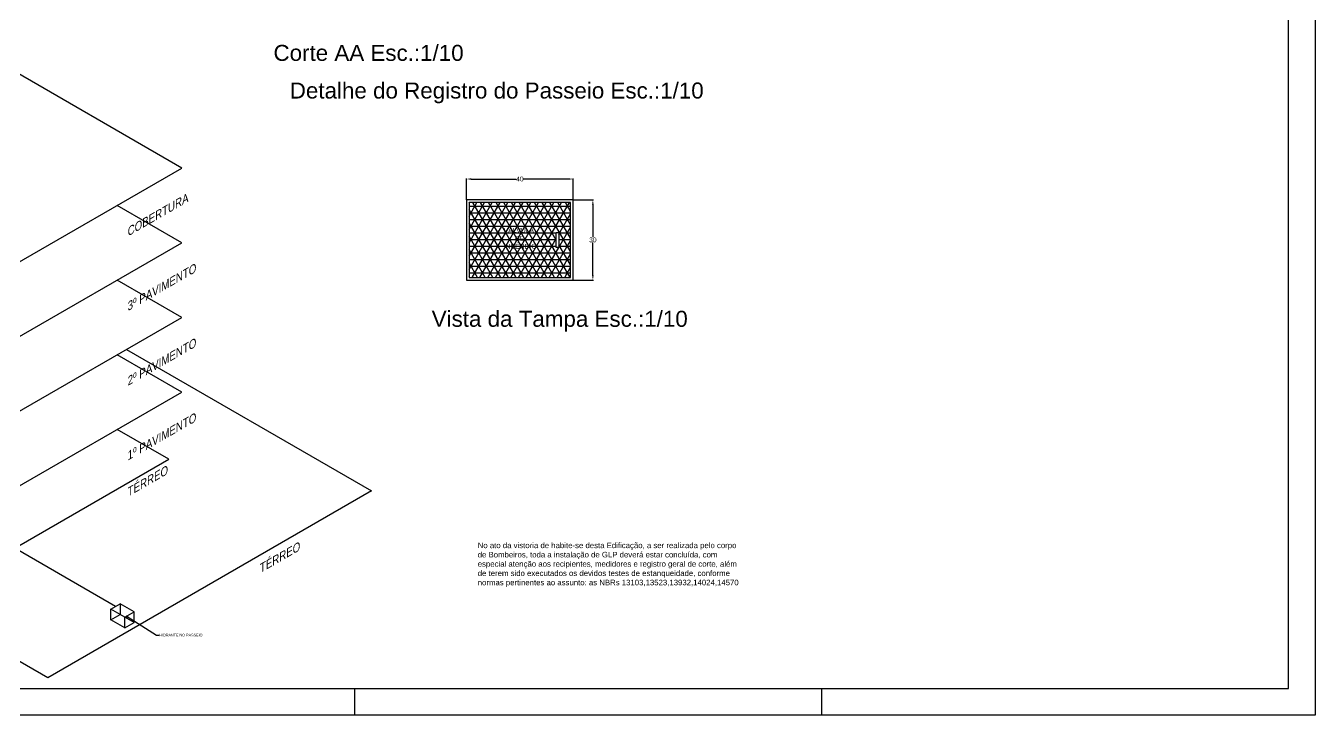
# Model space of a CAD drawing. Extents: x -120 to 1117, y 5 to 675.
# Drawn here: x 633.3 to 1116.5, y 80.9 to 339.3 of the extents above; entities that cross this region are included whole.
import ezdxf

# ---------------------------------------------------------------- set-up
doc = ezdxf.new("R2010")
doc.units = 0
doc.header["$MEASUREMENT"] = 0
doc.layers.get('0').update_dxf_attribs({"linetype": 'CONTINUOUS'})
doc.layers.get('DEFPOINTS').update_dxf_attribs({"linetype": 'CONTINUOUS'})
for name, color, linetype in [('carimbo', 4, 'CONTINUOUS'), ('CONEXAO_AG_FRIA', 2, 'CONTINUOUS'), ('Cotas', 1, 'CONTINUOUS'), ('moveis', 253, 'CONTINUOUS'), ('TEXTOS', 7, 'CONTINUOUS'), ('TXT', 7, 'CONTINUOUS')]:
    doc.layers.add(name, color=color, linetype=linetype)
doc.styles.get("Standard").update_dxf_attribs({"font": 'arial.ttf'})
doc.dimstyles.new('50', dxfattribs={"dimtxt": 2, "dimasz": 1, "dimexe": 0.18, "dimexo": 0.0625, "dimgap": 0.09, "dimtad": 0, "dimdec": 1, "dimlfac": 5, "dimzin": 0, "dimdsep": 46, "dimtxsty": 'Standard', "dimblk": 'DOT', "dimcen": 0.09, "dimclrt": 7, "dimadec": 0, "dimazin": 0, "dimtfac": 1, "dimtdec": 1, "dimtofl": 0, "dimtmove": 0, "dimatfit": 3, "dimldrblk": 'DOT', "dimfxl": 0, "dimtolj": 1, "dimtzin": 0, "dimarcsym": 0})
doc.dimstyles.get("Standard").update_dxf_attribs({"dimtxt": 0.18, "dimasz": 0.18, "dimexe": 0.18, "dimexo": 0.0625, "dimgap": 0.09, "dimtad": 0, "dimtih": 1, "dimtoh": 1, "dimdec": 4, "dimzin": 0, "dimdsep": 46, "dimtxsty": 'Standard', "dimcen": 0.09, "dimadec": 0, "dimazin": 0, "dimtfac": 1, "dimtdec": 4, "dimtofl": 0, "dimtmove": 0, "dimatfit": 3, "dimfxl": 0, "dimtolj": 1, "dimtzin": 0, "dimarcsym": 0})

# ---------------------------------------------------------------- blocks, each defined once
blk = doc.blocks.new('A1')
blk.add_line((481, 10), (481, 0))
blk.add_lwpolyline([(841, 0), (0, 0), (0, 594), (841, 594)], close=True)
at = {"color": 2}
blk.add_lwpolyline([(831, 10), (831, 584), (30, 584), (30, 10), (831, 10)], dxfattribs=at)
blk.add_lwpolyline([(656, 10), (656, 0)])
blk = doc.blocks.new('*D908')
at = {"color": 5, "linetype": 'Continuous', "lineweight": -2, "transparency": 16777216}
for p, q in [((798.46, 274.09), (798.46, 282.07)), ((800.26, 281.89), (817.05, 281.89)), ((836.66, 281.89), (819.88, 281.89)), ((838.46, 274.09), (838.46, 282.07))]:
    blk.add_line(p, q, dxfattribs=at)
at = {"color": 5, "linetype": 'Continuous', "transparency": 16777216}
for points in [[(800.26, 282.19), (800.26, 281.59), (798.46, 281.89)], [(836.66, 282.19), (836.66, 281.59), (838.46, 281.89)]]:
    blk.add_solid(points, dxfattribs=at)
at = {"layer": 'DEFPOINTS', "color": 0, "linetype": 'Continuous', "transparency": 16777216}
for p in [(838.46, 281.89), (798.46, 274.03), (838.46, 274.03)]:
    blk.add_point(p, dxfattribs=at)
at = {"color": 7, "linetype": 'Continuous', "transparency": 16777216, "insert": (818.46, 281.89), "char_height": 1.8, "attachment_point": 5}
blk.add_mtext('\\A1;40', dxfattribs=at)
blk = doc.blocks.new('*D909')
at = {"color": 5, "linetype": 'Continuous', "lineweight": -2, "transparency": 16777216}
for p, q in [((838.53, 274.09), (846, 274.09)), ((845.82, 272.29), (845.82, 260.07)), ((845.82, 245.83), (845.82, 258.05)), ((838.53, 244.03), (846, 244.03))]:
    blk.add_line(p, q, dxfattribs=at)
at = {"color": 5, "linetype": 'Continuous', "transparency": 16777216}
for points in [[(845.52, 272.29), (846.12, 272.29), (845.82, 274.09)], [(845.52, 245.83), (846.12, 245.83), (845.82, 244.03)]]:
    blk.add_solid(points, dxfattribs=at)
at = {"layer": 'DEFPOINTS', "color": 0, "linetype": 'Continuous', "transparency": 16777216}
for p in [(838.46, 274.09), (838.46, 244.03), (845.82, 244.03)]:
    blk.add_point(p, dxfattribs=at)
at = {"color": 7, "linetype": 'Continuous', "transparency": 16777216, "insert": (845.82, 259.06), "char_height": 1.8, "attachment_point": 5}
blk.add_mtext('\\A1;30', dxfattribs=at)

msp = doc.modelspace()

# ---------------------------------------------------------------- hatches: boundary and pattern name
at = {"linetype": 'Continuous'}
h = msp.add_hatch(dxfattribs=at)
h.set_pattern_fill('NET3', color=4, scale=20, style=0)
h.set_pattern_definition([(0, (729.4533, 321.744), (0, 2.5), []), (60, (729.4533, 321.744), (-2.165064, 1.25), []), (120, (729.4533, 321.744), (-2.165064, -1.25), [])])
h.paths.add_polyline_path([(799.465, 273.031), (799.465, 245.031), (837.465, 245.031), (837.465, 273.031)])
h.paths.add_polyline_path([(832.129, 261.84), (833.096, 261.84), (833.096, 256.222), (832.129, 256.222)], flags=16)
h.paths.add_polyline_path([(811.964, 264.033), (824.811, 264.033), (824.811, 254.394), (811.964, 254.394)], flags=24)

# ---------------------------------------------------------------- linework, layer by layer
at = {"color": 2, "linetype": 'Continuous'}
for points in [[(798.465, 244.031), (838.465, 244.031), (838.465, 274.031), (798.465, 274.031)], [(799.465, 245.031), (837.465, 245.031), (837.465, 273.031), (799.465, 273.031)], [(832.129, 261.84), (833.096, 261.84), (833.096, 256.222), (832.129, 256.222)]]:
    msp.add_lwpolyline(points, close=True, dxfattribs=at)
at = {"layer": 'CONEXAO_AG_FRIA', "color": 6, "linetype": 'Continuous'}
for p, q in [((666.951, 121.598), (557.877, 184.572)), ((665.219, 120.598), (668.683, 122.598)), ((673.879, 119.598), (668.683, 122.598)), ((668.683, 122.598), (668.683, 118.598)), ((670.415, 117.598), (665.219, 120.598)), ((665.219, 116.598), (665.219, 120.598)), ((665.219, 116.598), (668.683, 118.598)), ((670.415, 113.598), (665.219, 116.598)), ((673.879, 115.598), (668.683, 118.598)), ((670.415, 117.598), (673.879, 119.598)), ((670.415, 113.598), (670.415, 117.598)), ((673.879, 115.598), (673.879, 119.598)), ((670.415, 113.598), (673.879, 115.598))]:
    msp.add_line(p, q, dxfattribs=at)
at = {"layer": 'moveis'}
for p, q in [((691.83, 286.007), (504.862, 393.95)), ((625.95, 247.971), (691.83, 286.007)), ((691.827, 258.006), (667.579, 272.006)), ((625.95, 219.971), (691.827, 258.006)), ((691.827, 230.006), (667.579, 244.006)), ((625.95, 191.971), (691.827, 230.006)), ((691.827, 202.006), (667.579, 216.006)), ((625.95, 163.971), (691.827, 202.006)), ((686.887, 176.858), (667.579, 188.006)), ((621.01, 138.823), (686.887, 176.858))]:
    msp.add_line(p, q, dxfattribs=at)
msp.add_lwpolyline([(671.069, 218.021), (762.907, 164.998), (641.555, 94.936), (466.549, 195.976)], dxfattribs=at)

# ---------------------------------------------------------------- block references
at = {"layer": 'carimbo', "linetype": 'Continuous'}
msp.add_blockref('A1', (275.544, 80.877), dxfattribs=at)

# ---------------------------------------------------------------- texts
at = {"linetype": 'Continuous', "insert": (812.414, 263.583), "char_height": 1.8, "attachment_point": 1}
msp.add_mtext('VÁLVULA\\P      DE\\PINCÊNDIO', dxfattribs=at)
at = {"layer": 'Cotas', "color": 7, "insert": (683.37, 110.903), "char_height": 1, "attachment_point": 4}
msp.add_mtext('HIDRANTE NO PASSEIO', dxfattribs=at)
at = {"layer": 'TEXTOS'}
for s, p in [('Corte AA Esc.:1/10', (726.123, 326.181)), ('Detalhe do Registro do Passeio Esc.:1/10', (732.22, 312.066)), ('Vista da Tampa Esc.:1/10', (785.42, 226.488))]:
    msp.add_text(s, height=6, dxfattribs=at).set_placement(p)
at = {"layer": 'TEXTOS', "oblique": 30}
for s, p in [('COBERTURA', (671.487, 260.294)), ('3º PAVIMENTO', (671.484, 232.294)), ('2º PAVIMENTO', (671.484, 204.294)), ('1º PAVIMENTO', (671.484, 176.294)), ('TÉRREO', (671.484, 162.669)), ('TÉRREO', (721.036, 134.061))]:
    msp.add_text(s, height=3, rotation=30, dxfattribs=at).set_placement(p)
at = {"layer": 'TXT', "color": 7, "insert": (802.669, 145.598), "char_height": 2.088281, "width": 100, "attachment_point": 1}
msp.add_mtext('No ato da vistoria de habite-se desta Edificação, a ser realizada pelo corpo de Bombeiros, toda a instalação de GLP deverá estar concluída, com especial atenção aos recipientes, medidores e registro geral de corte, além de terem sido executados os devidos testes de estanqueidade, conforme normas pertinentes ao assunto: as NBRs 13103,13523,13932,14024,14570', dxfattribs=at)

# ---------------------------------------------------------------- dimensions: what is measured, and where the dimension line sits
at = {"linetype": 'Continuous'}
dim = msp.add_linear_dim(base=(838.465, 281.887), p1=(798.465, 274.031), p2=(838.465, 274.031), dimstyle='Standard', override={"dimtxt": 1.8, "dimasz": 1.8, "dimdec": 0, "dimclrd": 5, "dimclre": 5, "dimclrt": 7}, dxfattribs=at)
dim.commit()
dim.dimension.update_dxf_attribs({"geometry": '*D908', "text_midpoint": (818.465, 281.887)})
dim = msp.add_linear_dim(base=(845.816, 244.031), p1=(838.465, 274.093), p2=(838.465, 244.031), angle=90, dimstyle='Standard', override={"dimtxt": 1.8, "dimasz": 1.8, "dimdec": 0, "dimclrd": 5, "dimclre": 5, "dimclrt": 7}, dxfattribs=at)
dim.commit()
dim.dimension.update_dxf_attribs({"geometry": '*D909', "text_midpoint": (845.816, 259.062)})

# ---------------------------------------------------------------- leaders
at = {"layer": 'Cotas', "annotation_type": 0, "has_hookline": 1, "hookline_direction": 0, "text_width": 15.971}
msp.add_leader([(671.244, 117.878), (682.28, 110.903), (683.28, 110.903)], dimstyle='50', dxfattribs=at)

doc.saveas('drawing.dxf')
